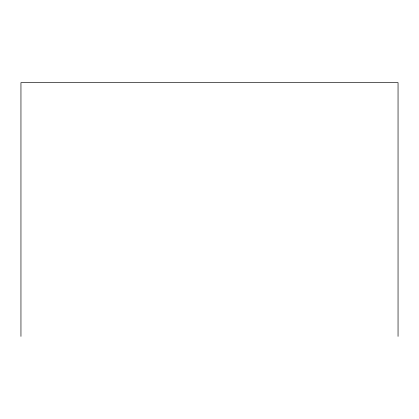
<?xml version="1.0" encoding="UTF-8"?>
<svg xmlns="http://www.w3.org/2000/svg" width="419" height="419" viewBox="0 0 419 419"><rect width="100%" height="100%" fill="white"/><g stroke="black" fill="none" stroke-linecap="round" stroke-linejoin="round"><path stroke-width="0.63" d="M398.05 336.368L398.05 82.632L20.95 82.632L20.95 336.368"/></g></svg>
